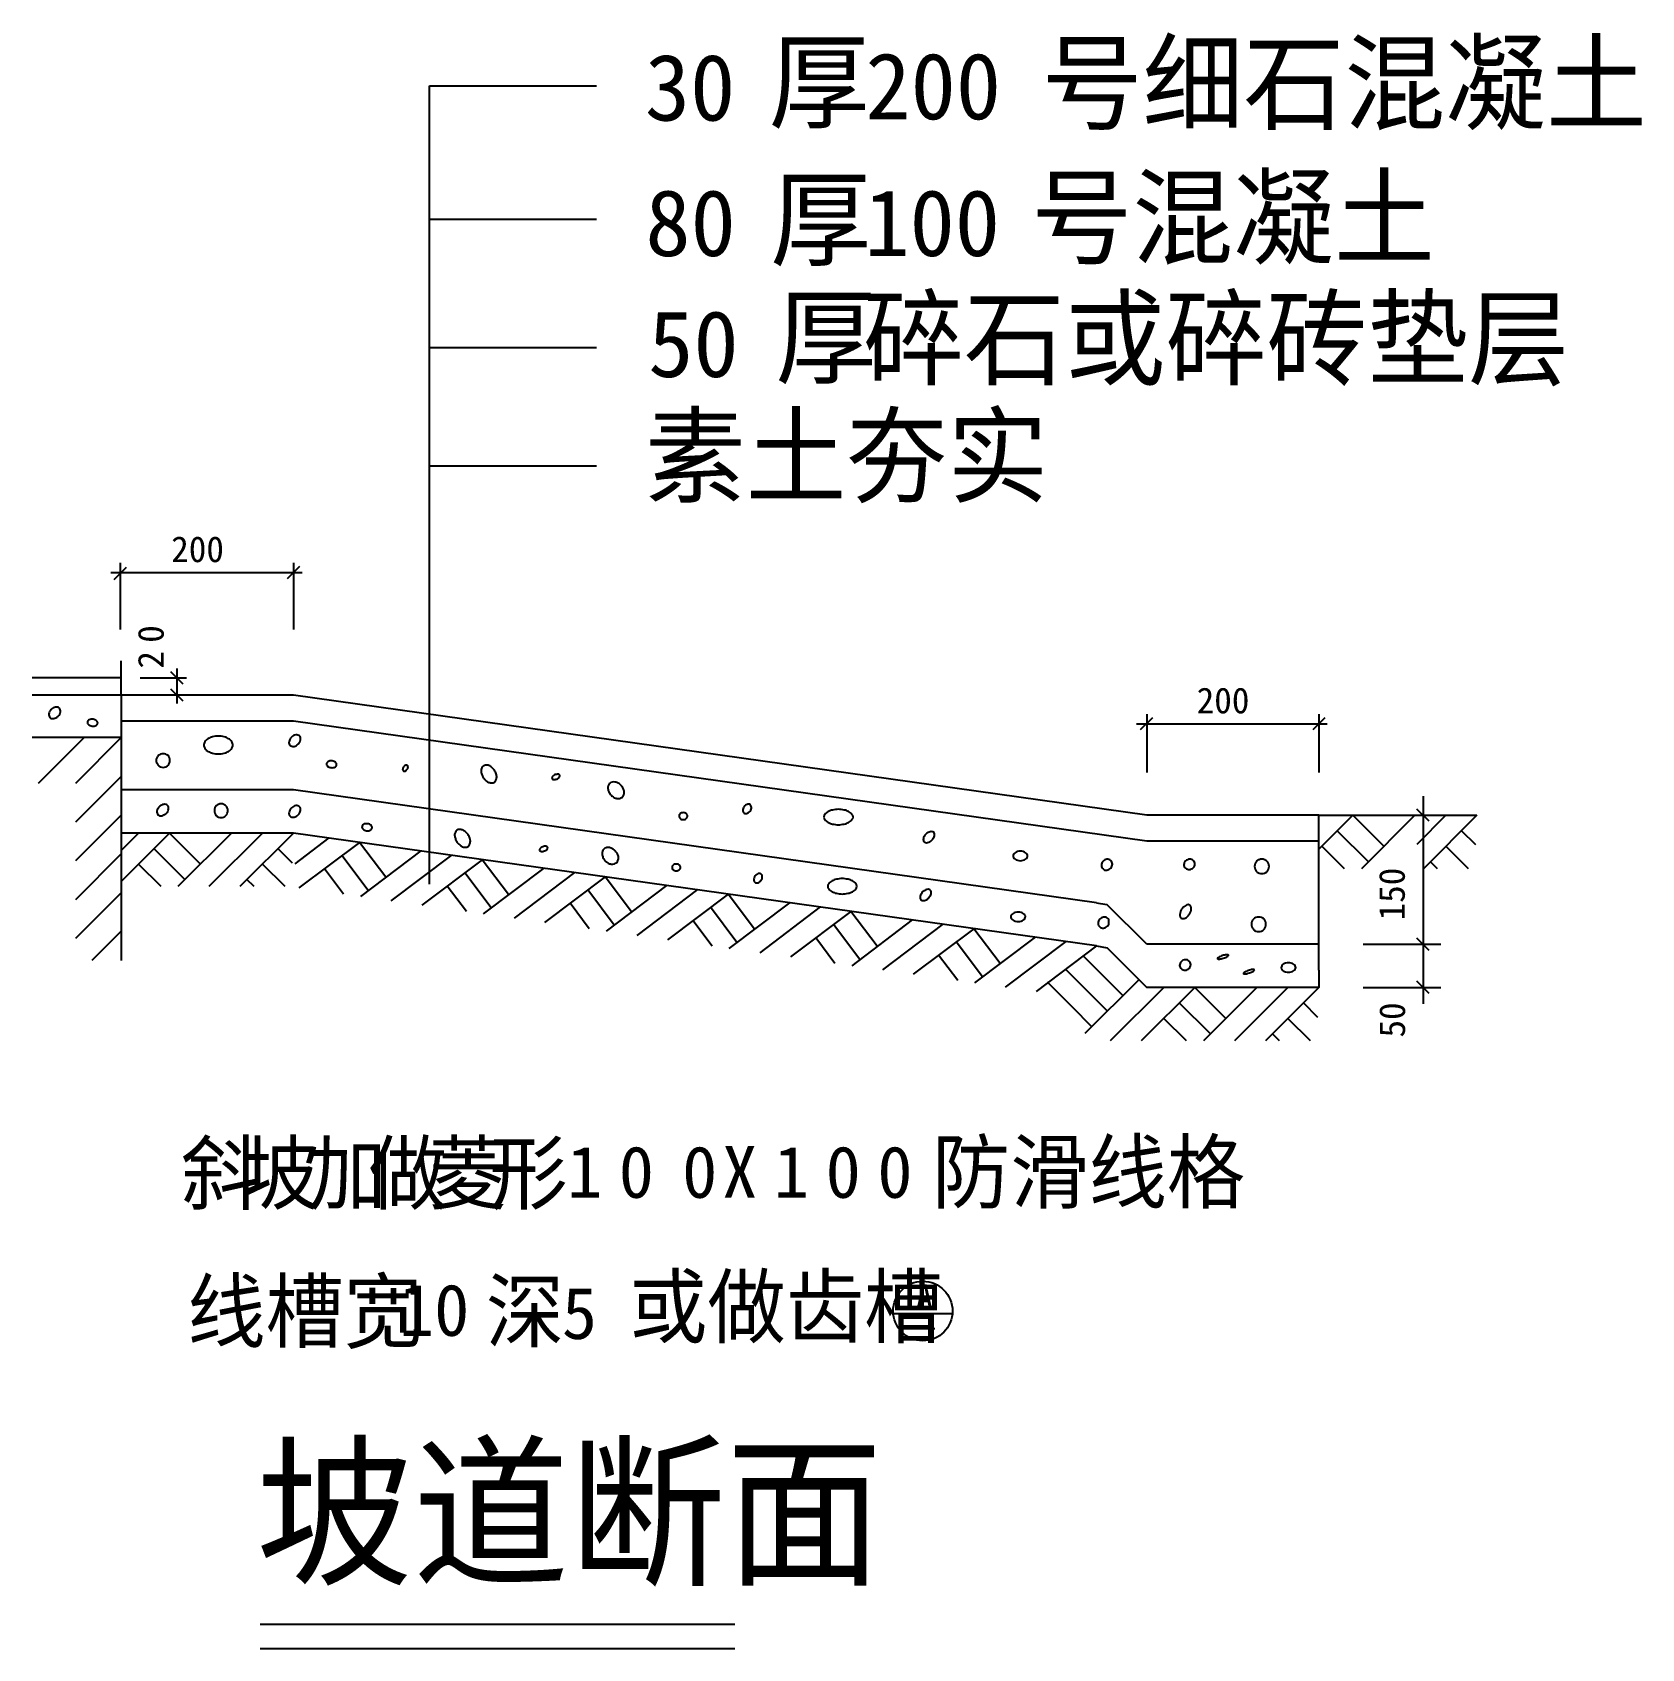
# Model space of a CAD drawing. Header units: metres. Extents: x 183.4 to 245.7, y 296.6 to 359.1.
import ezdxf

# ---------------------------------------------------------------- set-up
doc = ezdxf.new("R2010")
doc.units = ezdxf.units.M

msp = doc.modelspace()

# ---------------------------------------------------------------- linework, layer by layer
for p, q in [((198.77, 357.07), (205.23, 357.07)), ((198.77, 332.85), (198.77, 357.07)), ((198.77, 351.92), (205.23, 351.92)), ((198.77, 346.95), (205.23, 346.95)), ((198.77, 342.37), (205.23, 342.37)), ((186.81, 338.62), (186.81, 336.04)), ((193.51, 338.62), (193.51, 336.04)), ((186.45, 338.25), (193.84, 338.25)), ((186.85, 334.17), (186.85, 334.83)), ((189, 334.53), (189, 333.18)), ((186.85, 334.17), (183.41, 334.17)), ((187.58, 334.17), (189.37, 334.17)), ((193.51, 333.5), (186.85, 333.5)), ((226.51, 328.86), (193.51, 333.5)), ((198.77, 326.19), (198.77, 332.85)), ((226.51, 332.77), (226.51, 330.51)), ((233.17, 332.77), (233.17, 330.51)), ((226.11, 332.4), (233.49, 332.4)), ((185.41, 331.86), (183.64, 330.09)), ((186.85, 331.86), (185.08, 330.09)), ((186.85, 330.36), (185.08, 328.59)), ((237.2, 329.6), (237.2, 321.57)), ((186.85, 328.86), (185.08, 327.09)), ((233.17, 328.86), (226.51, 328.86)), ((234.48, 328.86), (233.17, 327.55)), ((235.08, 327.06), (233.88, 328.26)), ((235.68, 327.66), (234.48, 328.86)), ((236.88, 328.86), (234.81, 326.79)), ((238.08, 328.86), (236.95, 327.73)), ((239.28, 328.86), (237.21, 326.79)), ((239.24, 327.71), (238.68, 328.26)), ((187.51, 328.17), (186.85, 327.5)), ((188.71, 328.17), (186.85, 326.3)), ((189.91, 326.97), (188.71, 328.17)), ((191.11, 328.17), (189.04, 326.1)), ((192.31, 328.17), (190.24, 326.1)), ((193.51, 328.17), (191.44, 326.1)), ((194.88, 327.98), (193.56, 326.98)), ((196.06, 327.81), (193.72, 326.05)), ((197.08, 326.46), (196.06, 327.81)), ((234.16, 326.79), (233.28, 327.66)), ((238.95, 326.79), (238.08, 327.66)), ((186.85, 327.36), (185.08, 325.59)), ((189.31, 326.37), (188.11, 327.57)), ((193.47, 327.01), (192.91, 327.57)), ((196.4, 325.95), (195.38, 327.3)), ((198.44, 327.48), (196.1, 325.71)), ((199.62, 327.31), (197.28, 325.55)), ((200.81, 327.14), (198.47, 325.38)), ((201.83, 325.79), (200.81, 327.14)), ((237.75, 326.79), (237.48, 327.06)), ((188.39, 326.1), (187.51, 326.97)), ((193.19, 326.1), (192.31, 326.97)), ((195.45, 325.81), (194.71, 326.79)), ((201.16, 325.28), (200.14, 326.63)), ((203.19, 326.81), (200.85, 325.05)), ((203.19, 326.81), (200.85, 325.05)), ((204.38, 326.64), (202.04, 324.88)), ((205.56, 326.48), (203.22, 324.71)), ((206.58, 325.12), (205.56, 326.48)), ((186.85, 325.86), (185.08, 324.09)), ((191.99, 326.1), (191.71, 326.37)), ((200.2, 325.14), (199.46, 326.12)), ((205.91, 324.61), (204.89, 325.97)), ((207.94, 326.14), (205.6, 324.38)), ((209.13, 325.98), (206.79, 324.21)), ((210.32, 325.81), (207.97, 324.04)), ((210.32, 325.81), (207.97, 324.04)), ((211.34, 324.45), (210.32, 325.81)), ((204.95, 324.47), (204.21, 325.46)), ((210.66, 323.94), (209.64, 325.3)), ((212.69, 325.47), (210.35, 323.71)), ((213.88, 325.31), (211.54, 323.54)), ((215.07, 325.14), (212.73, 323.38)), ((216.09, 323.79), (215.07, 325.14)), ((209.7, 323.8), (208.96, 324.79)), ((215.41, 323.28), (214.39, 324.63)), ((217.44, 324.81), (215.1, 323.04)), ((217.44, 324.81), (215.1, 323.04)), ((218.63, 324.64), (216.29, 322.88)), ((186.85, 324.37), (185.71, 323.24)), ((214.45, 323.13), (213.71, 324.12)), ((219.82, 324.47), (217.48, 322.71)), ((220.16, 322.61), (219.14, 323.96)), ((220.84, 323.12), (219.82, 324.47)), ((222.19, 324.14), (219.85, 322.38)), ((223.38, 323.97), (221.04, 322.21)), ((219.21, 322.47), (218.46, 323.45)), ((224.57, 323.81), (222.23, 322.04)), ((224.62, 322.85), (224.05, 323.42)), ((234.88, 323.87), (237.88, 323.87)), ((224.02, 322.25), (223.37, 322.9)), ((225.59, 321.88), (224.62, 322.85)), ((223.64, 321.43), (222.67, 322.4)), ((224.99, 321.28), (224.02, 322.25)), ((226.2, 322.49), (224.12, 320.41)), ((227.17, 322.2), (225.1, 320.13)), ((228.37, 322.2), (226.3, 320.13)), ((229.57, 321), (228.37, 322.2)), ((230.77, 322.2), (228.7, 320.13)), ((231.97, 322.2), (229.9, 320.13)), ((233.17, 322.2), (231.1, 320.13)), ((234.88, 322.2), (237.88, 322.2)), ((224.39, 320.68), (223.64, 321.43)), ((228.97, 320.4), (227.77, 321.6)), ((233.13, 321.04), (232.57, 321.6)), ((228.05, 320.13), (227.17, 321)), ((232.84, 320.13), (231.97, 321)), ((231.65, 320.13), (231.37, 320.4)), ((216.74, 309.58), (218.97, 309.58)), ((217.36, 309), (218.32, 309)), ((210.58, 296.62), (192.22, 296.62))]:
    msp.add_line(p, q)
for points in [[(186.57, 337.98), (187.05, 338.45)], [(193.28, 338.02), (193.75, 338.49)], [(186.85, 333.5), (186.85, 334.17)], [(189.24, 333.93), (188.77, 334.4)], [(186.85, 333.5), (183.41, 333.5)], [(186.85, 333.5), (186.85, 323.24)], [(189.24, 333.27), (188.77, 333.74)], [(226.27, 332.17), (226.74, 332.64)], [(232.94, 332.17), (233.41, 332.64)], [(193.51, 332.5), (186.85, 332.5)], [(226.51, 327.86), (193.51, 332.5)], [(186.85, 331.86), (183.41, 331.86)], [(193.51, 329.84), (186.85, 329.84)], [(224.57, 325.47), (193.51, 329.84)], [(237.43, 328.63), (236.96, 329.1)], [(233.17, 328.86), (239.28, 328.86)], [(233.17, 322.87), (233.17, 328.86)], [(193.51, 328.17), (186.85, 328.17)], [(224.57, 323.81), (193.51, 328.17)], [(233.17, 327.86), (226.51, 327.86)], [(224.57, 325.47), (224.97, 325.4)], [(226.51, 323.87), (224.97, 325.4)], [(237.43, 323.63), (236.96, 324.1)], [(224.57, 323.81), (224.98, 323.73)], [(224.98, 323.73), (226.51, 322.2)], [(233.17, 323.87), (226.51, 323.87)], [(233.17, 322.87), (233.17, 322.2)], [(233.17, 322.2), (226.51, 322.2)], [(237.43, 321.96), (236.96, 322.44)], [(210.58, 297.56), (192.22, 297.56)]]:
    msp.add_lwpolyline(points)
for points in [[(184.14, 332.95, 0.07), (184.08, 332.87, 0.08), (184.05, 332.78, 0.11), (184.06, 332.7, 0.13), (184.09, 332.64, 0.13), (184.15, 332.6, 0.11), (184.24, 332.6, 0.08), (184.32, 332.63, 0.07), (184.41, 332.69, 0.07), (184.47, 332.77, 0.08), (184.5, 332.86, 0.11), (184.49, 332.94, 0.13), (184.46, 333, 0.13), (184.39, 333.04, 0.11), (184.31, 333.04, 0.08), (184.22, 333.01, 0.07), (184.14, 332.95, 0.07)], [(185.76, 332.57, 0.07), (185.68, 332.57, 0.08), (185.61, 332.55, 0.11), (185.56, 332.51, 0.14), (185.54, 332.46, 0.14), (185.55, 332.41, 0.11), (185.59, 332.36, 0.08), (185.65, 332.33, 0.07), (185.72, 332.31, 0.07), (185.8, 332.31, 0.08), (185.87, 332.33, 0.11), (185.92, 332.37, 0.14), (185.94, 332.41, 0.14), (185.93, 332.46, 0.11), (185.89, 332.51, 0.08), (185.83, 332.55, 0.07), (185.76, 332.57, 0.07)], [(190.6, 331.23, 0.06), (190.83, 331.26, 0.08), (191, 331.33, 0.11), (191.13, 331.45, 0.15), (191.16, 331.57, 0.15), (191.13, 331.7, 0.11), (191, 331.82, 0.08), (190.83, 331.89, 0.06), (190.6, 331.92, 0.06), (190.38, 331.89, 0.08), (190.2, 331.82, 0.11), (190.08, 331.7, 0.15), (190.04, 331.57, 0.15), (190.08, 331.45, 0.11), (190.2, 331.33, 0.08), (190.38, 331.26, 0.06), (190.6, 331.23, 0.06)], [(193.43, 331.88, 0.07), (193.37, 331.79, 0.08), (193.34, 331.71, 0.11), (193.34, 331.62, 0.13), (193.38, 331.56, 0.13), (193.44, 331.53, 0.11), (193.53, 331.52, 0.08), (193.61, 331.55, 0.07), (193.69, 331.61, 0.07), (193.76, 331.69, 0.08), (193.78, 331.78, 0.11), (193.78, 331.87, 0.13), (193.74, 331.93, 0.13), (193.68, 331.96, 0.11), (193.6, 331.97, 0.08), (193.51, 331.94, 0.07), (193.43, 331.88, 0.07)], [(188.47, 331.24, 0.1), (188.37, 331.22, 0.1), (188.28, 331.17, 0.1), (188.22, 331.08, 0.1), (188.2, 330.98, 0.1), (188.22, 330.88, 0.1), (188.28, 330.79, 0.1), (188.37, 330.73, 0.1), (188.47, 330.71, 0.1), (188.57, 330.73, 0.1), (188.66, 330.79, 0.1), (188.71, 330.88, 0.1), (188.73, 330.98, 0.1), (188.71, 331.08, 0.1), (188.66, 331.17, 0.1), (188.57, 331.22, 0.1), (188.47, 331.24, 0.1)], [(195, 330.96, 0.07), (194.92, 330.96, 0.08), (194.86, 330.94, 0.11), (194.81, 330.9, 0.14), (194.79, 330.86, 0.14), (194.79, 330.81, 0.11), (194.83, 330.75, 0.08), (194.89, 330.72, 0.07), (194.97, 330.7, 0.07), (195.05, 330.7, 0.08), (195.11, 330.72, 0.11), (195.16, 330.76, 0.14), (195.18, 330.81, 0.14), (195.17, 330.86, 0.11), (195.13, 330.91, 0.08), (195.08, 330.94, 0.07), (195, 330.96, 0.07)], [(197.77, 330.73, 0.06), (197.74, 330.68, 0.08), (197.73, 330.64, 0.11), (197.74, 330.6, 0.15), (197.76, 330.57, 0.15), (197.79, 330.56, 0.11), (197.83, 330.57, 0.08), (197.87, 330.59, 0.06), (197.9, 330.63, 0.06), (197.93, 330.67, 0.08), (197.94, 330.72, 0.11), (197.93, 330.76, 0.15), (197.92, 330.78, 0.15), (197.89, 330.79, 0.11), (197.85, 330.79, 0.08), (197.81, 330.77, 0.06), (197.77, 330.73, 0.06)], [(200.85, 330.76, 0.14), (200.79, 330.69, 0.11), (200.77, 330.57, 0.08), (200.79, 330.44, 0.07), (200.86, 330.31, 0.07), (200.96, 330.19, 0.08), (201.07, 330.13, 0.11), (201.19, 330.11, 0.14), (201.28, 330.14, 0.14), (201.34, 330.21, 0.11), (201.37, 330.33, 0.08), (201.35, 330.46, 0.07), (201.28, 330.6, 0.07), (201.18, 330.71, 0.08), (201.07, 330.78, 0.11), (200.94, 330.8, 0.14), (200.85, 330.76, 0.14)], [(203.63, 330.43, 0.06), (203.57, 330.4, 0.07), (203.53, 330.36, 0.11), (203.51, 330.32, 0.16), (203.51, 330.28, 0.16), (203.53, 330.26, 0.11), (203.58, 330.24, 0.07), (203.63, 330.24, 0.06), (203.69, 330.26, 0.06), (203.75, 330.29, 0.07), (203.79, 330.33, 0.11), (203.81, 330.37, 0.16), (203.81, 330.4, 0.16), (203.79, 330.43, 0.11), (203.74, 330.45, 0.07), (203.69, 330.44, 0.06), (203.63, 330.43, 0.06)], [(205.74, 330.09, 0.13), (205.68, 330, 0.11), (205.67, 329.88, 0.09), (205.71, 329.76, 0.08), (205.79, 329.64, 0.08), (205.9, 329.55, 0.09), (206.02, 329.51, 0.11), (206.14, 329.51, 0.13), (206.23, 329.56, 0.13), (206.29, 329.65, 0.11), (206.3, 329.77, 0.09), (206.26, 329.89, 0.08), (206.18, 330.01, 0.08), (206.07, 330.1, 0.09), (205.95, 330.14, 0.11), (205.83, 330.14, 0.13), (205.74, 330.09, 0.13)], [(188.32, 329.19, 0.07), (188.26, 329.11, 0.08), (188.23, 329.02, 0.11), (188.24, 328.94, 0.13), (188.27, 328.88, 0.13), (188.33, 328.84, 0.11), (188.42, 328.84, 0.08), (188.5, 328.87, 0.07), (188.59, 328.93, 0.07), (188.65, 329.01, 0.08), (188.68, 329.1, 0.11), (188.67, 329.18, 0.13), (188.64, 329.24, 0.13), (188.58, 329.28, 0.11), (188.49, 329.28, 0.08), (188.41, 329.25, 0.07), (188.32, 329.19, 0.07)], [(190.71, 329.3, 0.1), (190.61, 329.28, 0.1), (190.52, 329.22, 0.1), (190.47, 329.14, 0.1), (190.45, 329.04, 0.1), (190.47, 328.94, 0.1), (190.52, 328.85, 0.1), (190.61, 328.79, 0.1), (190.71, 328.77, 0.1), (190.81, 328.79, 0.1), (190.9, 328.85, 0.1), (190.95, 328.94, 0.1), (190.97, 329.04, 0.1), (190.95, 329.14, 0.1), (190.9, 329.22, 0.1), (190.81, 329.28, 0.1), (190.71, 329.3, 0.1)], [(193.43, 329.14, 0.07), (193.37, 329.06, 0.08), (193.34, 328.97, 0.11), (193.34, 328.88, 0.13), (193.38, 328.82, 0.13), (193.44, 328.79, 0.11), (193.53, 328.78, 0.08), (193.61, 328.81, 0.07), (193.69, 328.87, 0.07), (193.76, 328.96, 0.08), (193.78, 329.04, 0.11), (193.78, 329.13, 0.13), (193.74, 329.19, 0.13), (193.68, 329.22, 0.11), (193.6, 329.23, 0.08), (193.51, 329.2, 0.07), (193.43, 329.14, 0.07)], [(208.59, 328.96, 0.08), (208.52, 328.95, 0.09), (208.47, 328.92, 0.1), (208.43, 328.88, 0.12), (208.42, 328.83, 0.12), (208.43, 328.78, 0.1), (208.47, 328.73, 0.09), (208.52, 328.7, 0.08), (208.59, 328.69, 0.08), (208.65, 328.7, 0.09), (208.7, 328.73, 0.1), (208.74, 328.78, 0.12), (208.75, 328.83, 0.12), (208.74, 328.88, 0.1), (208.7, 328.92, 0.09), (208.65, 328.95, 0.08), (208.59, 328.96, 0.08)], [(210.94, 329.19, 0.07), (210.9, 329.12, 0.08), (210.89, 329.05, 0.11), (210.9, 328.99, 0.13), (210.94, 328.94, 0.13), (210.99, 328.93, 0.11), (211.05, 328.93, 0.08), (211.11, 328.97, 0.07), (211.17, 329.02, 0.07), (211.21, 329.1, 0.08), (211.22, 329.16, 0.11), (211.2, 329.23, 0.13), (211.17, 329.27, 0.13), (211.12, 329.29, 0.11), (211.05, 329.28, 0.08), (210.99, 329.25, 0.07), (210.94, 329.19, 0.07)], [(214.02, 328.79, 0.17), (214.06, 328.69, 0.11), (214.19, 328.58, 0.07), (214.36, 328.52, 0.05), (214.58, 328.49, 0.05), (214.81, 328.52, 0.07), (214.98, 328.58, 0.11), (215.11, 328.69, 0.17), (215.15, 328.79, 0.17), (215.11, 328.89, 0.11), (214.98, 329, 0.07), (214.81, 329.06, 0.05), (214.58, 329.09, 0.05), (214.36, 329.06, 0.07), (214.19, 329, 0.11), (214.06, 328.89, 0.17), (214.02, 328.79, 0.17)], [(196.37, 328.53, 0.07), (196.29, 328.53, 0.08), (196.23, 328.51, 0.11), (196.18, 328.47, 0.14), (196.16, 328.42, 0.14), (196.16, 328.37, 0.11), (196.2, 328.32, 0.08), (196.26, 328.28, 0.07), (196.34, 328.26, 0.07), (196.42, 328.26, 0.08), (196.48, 328.28, 0.11), (196.53, 328.32, 0.14), (196.55, 328.37, 0.14), (196.54, 328.42, 0.11), (196.51, 328.47, 0.08), (196.45, 328.51, 0.07), (196.37, 328.53, 0.07)], [(199.83, 328.28, 0.14), (199.77, 328.21, 0.11), (199.74, 328.08, 0.08), (199.77, 327.96, 0.07), (199.83, 327.82, 0.07), (199.94, 327.71, 0.08), (200.05, 327.64, 0.11), (200.17, 327.62, 0.14), (200.26, 327.65, 0.14), (200.32, 327.73, 0.11), (200.35, 327.85, 0.08), (200.33, 327.97, 0.07), (200.26, 328.11, 0.07), (200.16, 328.22, 0.08), (200.04, 328.29, 0.11), (199.92, 328.31, 0.14), (199.83, 328.28, 0.14)], [(203.15, 327.64, 0.06), (203.09, 327.61, 0.07), (203.06, 327.58, 0.11), (203.03, 327.53, 0.16), (203.03, 327.5, 0.16), (203.06, 327.47, 0.11), (203.1, 327.46, 0.07), (203.15, 327.46, 0.06), (203.22, 327.48, 0.06), (203.28, 327.51, 0.07), (203.32, 327.54, 0.11), (203.34, 327.59, 0.16), (203.34, 327.62, 0.16), (203.32, 327.64, 0.11), (203.27, 327.66, 0.07), (203.22, 327.66, 0.06), (203.15, 327.64, 0.06)], [(217.97, 328.13, 0.06), (217.9, 328.04, 0.08), (217.87, 327.96, 0.11), (217.87, 327.88, 0.15), (217.9, 327.83, 0.15), (217.95, 327.8, 0.11), (218.03, 327.8, 0.08), (218.12, 327.83, 0.06), (218.2, 327.89, 0.06), (218.26, 327.98, 0.08), (218.3, 328.06, 0.11), (218.3, 328.14, 0.15), (218.27, 328.2, 0.15), (218.21, 328.22, 0.11), (218.13, 328.22, 0.08), (218.05, 328.19, 0.06), (217.97, 328.13, 0.06)], [(205.51, 327.55, 0.13), (205.46, 327.47, 0.11), (205.45, 327.35, 0.09), (205.48, 327.22, 0.08), (205.56, 327.1, 0.08), (205.68, 327.01, 0.09), (205.8, 326.97, 0.11), (205.92, 326.98, 0.13), (206.01, 327.03, 0.13), (206.06, 327.11, 0.11), (206.08, 327.23, 0.09), (206.04, 327.36, 0.08), (205.96, 327.47, 0.08), (205.85, 327.56, 0.09), (205.73, 327.61, 0.11), (205.6, 327.6, 0.13), (205.51, 327.55, 0.13)], [(221.62, 327.1, 0.07), (221.73, 327.12, 0.08), (221.82, 327.16, 0.11), (221.88, 327.22, 0.14), (221.9, 327.28, 0.14), (221.88, 327.35, 0.11), (221.82, 327.41, 0.08), (221.73, 327.45, 0.07), (221.62, 327.47, 0.07), (221.51, 327.45, 0.08), (221.42, 327.41, 0.11), (221.36, 327.35, 0.14), (221.34, 327.28, 0.14), (221.36, 327.22, 0.11), (221.42, 327.16, 0.08), (221.51, 327.12, 0.07), (221.62, 327.1, 0.07)], [(224.82, 327.08, 0.09), (224.77, 327, 0.09), (224.76, 326.92, 0.1), (224.77, 326.84, 0.11), (224.82, 326.78, 0.11), (224.88, 326.74, 0.1), (224.97, 326.73, 0.09), (225.05, 326.76, 0.09), (225.12, 326.81, 0.09), (225.16, 326.89, 0.09), (225.18, 326.97, 0.1), (225.16, 327.05, 0.11), (225.12, 327.11, 0.11), (225.05, 327.15, 0.1), (224.97, 327.16, 0.09), (224.89, 327.13, 0.09), (224.82, 327.08, 0.09)], [(228.24, 326.78, 0.09), (228.31, 326.83, 0.1), (228.36, 326.89, 0.1), (228.37, 326.97, 0.11), (228.36, 327.05, 0.11), (228.31, 327.11, 0.1), (228.24, 327.15, 0.1), (228.16, 327.16, 0.09), (228.08, 327.14, 0.09), (228.01, 327.09, 0.1), (227.96, 327.03, 0.1), (227.95, 326.95, 0.11), (227.96, 326.87, 0.11), (228.01, 326.81, 0.1), (228.08, 326.77, 0.1), (228.16, 326.76, 0.09), (228.24, 326.78, 0.09)], [(230.96, 327.16, 0.1), (230.86, 327.14, 0.1), (230.76, 327.08, 0.1), (230.7, 326.99, 0.1), (230.68, 326.88, 0.1), (230.7, 326.77, 0.1), (230.76, 326.68, 0.1), (230.86, 326.62, 0.1), (230.96, 326.6, 0.1), (231.07, 326.62, 0.1), (231.16, 326.68, 0.1), (231.22, 326.77, 0.1), (231.24, 326.88, 0.1), (231.22, 326.99, 0.1), (231.16, 327.08, 0.1), (231.07, 327.14, 0.1), (230.96, 327.16, 0.1)], [(208.31, 326.97, 0.08), (208.25, 326.96, 0.09), (208.2, 326.93, 0.1), (208.16, 326.89, 0.12), (208.15, 326.84, 0.12), (208.16, 326.79, 0.1), (208.2, 326.75, 0.09), (208.25, 326.72, 0.08), (208.31, 326.71, 0.08), (208.38, 326.72, 0.09), (208.43, 326.75, 0.1), (208.47, 326.79, 0.12), (208.48, 326.84, 0.12), (208.47, 326.89, 0.1), (208.43, 326.93, 0.09), (208.38, 326.96, 0.08), (208.31, 326.97, 0.08)], [(211.36, 326.51, 0.07), (211.33, 326.43, 0.08), (211.31, 326.37, 0.11), (211.33, 326.3, 0.13), (211.36, 326.26, 0.13), (211.41, 326.24, 0.11), (211.48, 326.25, 0.08), (211.54, 326.28, 0.07), (211.59, 326.34, 0.07), (211.63, 326.41, 0.08), (211.64, 326.48, 0.11), (211.63, 326.54, 0.13), (211.59, 326.59, 0.13), (211.54, 326.6, 0.11), (211.48, 326.6, 0.08), (211.42, 326.56, 0.07), (211.36, 326.51, 0.07)], [(214.17, 326.11, 0.17), (214.21, 326.01, 0.11), (214.34, 325.9, 0.07), (214.51, 325.84, 0.05), (214.73, 325.81, 0.05), (214.96, 325.84, 0.07), (215.13, 325.9, 0.11), (215.26, 326.01, 0.17), (215.3, 326.11, 0.17), (215.26, 326.21, 0.11), (215.13, 326.32, 0.07), (214.96, 326.38, 0.05), (214.73, 326.41, 0.05), (214.51, 326.38, 0.07), (214.34, 326.32, 0.11), (214.21, 326.21, 0.17), (214.17, 326.11, 0.17)], [(217.84, 325.89, 0.06), (217.78, 325.81, 0.08), (217.75, 325.73, 0.11), (217.75, 325.64, 0.15), (217.77, 325.59, 0.15), (217.83, 325.56, 0.11), (217.91, 325.56, 0.08), (217.99, 325.59, 0.06), (218.07, 325.66, 0.06), (218.14, 325.74, 0.08), (218.17, 325.82, 0.11), (218.17, 325.91, 0.15), (218.14, 325.96, 0.15), (218.09, 325.99, 0.11), (218.01, 325.99, 0.08), (217.93, 325.95, 0.06), (217.84, 325.89, 0.06)], [(227.86, 325.23, 0.06), (227.81, 325.12, 0.07), (227.79, 325.02, 0.11), (227.8, 324.93, 0.15), (227.84, 324.88, 0.15), (227.91, 324.86, 0.11), (228, 324.88, 0.07), (228.08, 324.94, 0.06), (228.16, 325.03, 0.06), (228.21, 325.14, 0.07), (228.23, 325.23, 0.11), (228.22, 325.33, 0.15), (228.17, 325.38, 0.15), (228.11, 325.4, 0.11), (228.02, 325.37, 0.07), (227.94, 325.32, 0.06), (227.86, 325.23, 0.06)], [(221.54, 324.75, 0.07), (221.65, 324.76, 0.08), (221.73, 324.8, 0.11), (221.8, 324.87, 0.14), (221.82, 324.93, 0.14), (221.8, 325, 0.11), (221.73, 325.06, 0.08), (221.65, 325.1, 0.07), (221.54, 325.11, 0.07), (221.42, 325.1, 0.08), (221.34, 325.06, 0.11), (221.27, 325, 0.14), (221.25, 324.93, 0.14), (221.27, 324.87, 0.11), (221.34, 324.8, 0.08), (221.42, 324.76, 0.07), (221.54, 324.75, 0.07)], [(224.69, 324.84, 0.09), (224.65, 324.76, 0.09), (224.63, 324.68, 0.1), (224.65, 324.6, 0.11), (224.69, 324.54, 0.11), (224.76, 324.5, 0.1), (224.84, 324.49, 0.09), (224.92, 324.52, 0.09), (224.99, 324.57, 0.09), (225.04, 324.65, 0.09), (225.05, 324.73, 0.1), (225.04, 324.81, 0.11), (224.99, 324.88, 0.11), (224.92, 324.91, 0.1), (224.84, 324.92, 0.09), (224.76, 324.89, 0.09), (224.69, 324.84, 0.09)], [(230.84, 324.92, 0.1), (230.73, 324.9, 0.1), (230.64, 324.84, 0.1), (230.58, 324.75, 0.1), (230.56, 324.64, 0.1), (230.58, 324.54, 0.1), (230.64, 324.44, 0.1), (230.73, 324.38, 0.1), (230.84, 324.36, 0.1), (230.95, 324.38, 0.1), (231.04, 324.44, 0.1), (231.1, 324.54, 0.1), (231.12, 324.64, 0.1), (231.1, 324.75, 0.1), (231.04, 324.84, 0.1), (230.95, 324.9, 0.1), (230.84, 324.92, 0.1)], [(228.08, 322.89, 0.09), (228.15, 322.93, 0.1), (228.19, 323, 0.1), (228.21, 323.08, 0.11), (228.19, 323.16, 0.11), (228.15, 323.22, 0.1), (228.08, 323.26, 0.1), (228, 323.27, 0.09), (227.91, 323.25, 0.09), (227.85, 323.2, 0.1), (227.8, 323.13, 0.1), (227.78, 323.05, 0.11), (227.8, 322.98, 0.11), (227.85, 322.92, 0.1), (227.92, 322.88, 0.1), (228, 322.86, 0.09), (228.08, 322.89, 0.09)], [(229.44, 323.43, 0.02), (229.36, 323.4, 0.03), (229.3, 323.36, 0.07), (229.25, 323.33, 0.27), (229.25, 323.31, 0.27), (229.26, 323.3, 0.07), (229.32, 323.29, 0.03), (229.39, 323.31, 0.02), (229.47, 323.33, 0.02), (229.56, 323.36, 0.03), (229.62, 323.39, 0.07), (229.66, 323.43, 0.27), (229.67, 323.45, 0.27), (229.65, 323.46, 0.07), (229.59, 323.46, 0.03), (229.53, 323.45, 0.02), (229.44, 323.43, 0.02)], [(230.44, 322.85, 0.02), (230.36, 322.82, 0.03), (230.3, 322.79, 0.07), (230.25, 322.75, 0.27), (230.25, 322.74, 0.27), (230.26, 322.72, 0.07), (230.32, 322.72, 0.03), (230.39, 322.73, 0.02), (230.48, 322.76, 0.02), (230.56, 322.79, 0.03), (230.62, 322.82, 0.07), (230.67, 322.86, 0.27), (230.67, 322.88, 0.27), (230.66, 322.89, 0.07), (230.6, 322.89, 0.03), (230.53, 322.88, 0.02), (230.44, 322.85, 0.02)], [(231.99, 322.79, 0.07), (232.1, 322.8, 0.08), (232.19, 322.84, 0.11), (232.25, 322.9, 0.14), (232.27, 322.97, 0.14), (232.25, 323.03, 0.11), (232.19, 323.1, 0.08), (232.1, 323.14, 0.07), (231.99, 323.15, 0.07), (231.88, 323.14, 0.08), (231.79, 323.1, 0.11), (231.73, 323.03, 0.14), (231.71, 322.97, 0.14), (231.73, 322.9, 0.11), (231.79, 322.84, 0.08), (231.88, 322.8, 0.07), (231.99, 322.79, 0.07)]]:
    msp.add_lwpolyline(points, format="xyb")
msp.add_circle((217.85, 309.68), 1.15)

# ---------------------------------------------------------------- texts
for s, height, p in [('厚', 3, (211.89, 355.73)), ('号细石混凝土', 3, (222.45, 355.69)), ('30', 2.57, (207.1, 355.73)), ('200', 2.57, (215.63, 355.78)), ('号混凝土', 3, (222.05, 350.49)), ('厚', 3, (211.95, 350.41)), ('80', 2.57, (207.12, 350.49)), ('100', 2.57, (215.59, 350.49)), ('厚', 3, (212.15, 345.85)), ('碎石或碎砖垫层', 3, (215.54, 345.81)), ('50', 2.57, (207.23, 345.81)), ('素土夯实', 3, (207.1, 341.26)), ('200', 1, (188.78, 338.65)), ('200', 1, (228.44, 332.8)), ('斜', 2.33, (189.16, 313.85)), ('坡', 2.33, (191.49, 313.85)), ('加', 2.33, (194.09, 313.85)), ('做', 2.33, (196.42, 313.85)), ('菱', 2.33, (198.75, 313.85)), ('形', 2.33, (201.09, 313.85)), ('防滑线格', 2.33, (218.2, 313.9)), ('1', 2, (204.09, 314.06)), ('0', 2, (206.09, 314.06)), ('0', 2, (208.54, 314.06)), ('X', 2, (210.09, 314.06)), ('1', 2, (212.09, 314.06)), ('0', 2, (214.09, 314.06)), ('0', 2, (216.09, 314.06)), ('线槽宽 ', 2.33, (189.4, 308.51)), ('深', 2.33, (200.95, 308.51)), ('或做齿槽', 2.33, (206.49, 308.69)), ('10', 2, (197.59, 308.72)), ('5', 2, (203.89, 308.6)), ('A', 1, (217.57, 309.71)), ('坡道断面', 4.66, (192.06, 299.56))]:
    msp.add_text(s, height=height).set_placement(p)
for s, p in [('0', (188.49, 335.53)), ('2', (188.49, 334.53)), ('150', (236.49, 324.79)), ('50', (236.5, 320.26))]:
    msp.add_text(s, height=1, rotation=90).set_placement(p)

doc.saveas('drawing.dxf')
